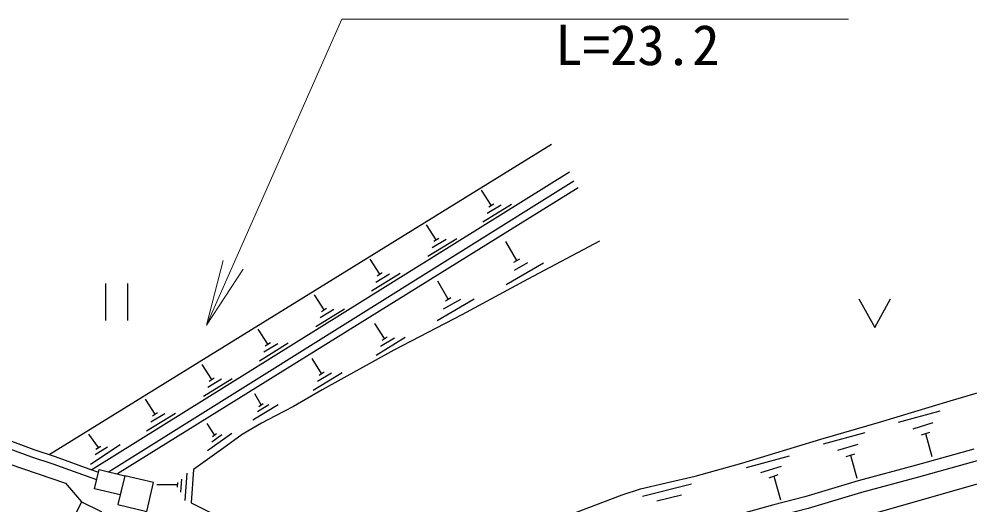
# Model space of a CAD drawing. Units: millimetres at full size, sheet at 1:1000; details may follow other scales. Extents: x 40000 to 680000, y 20000 to 380000.
# Drawn here: x 392163 to 435410, y 282666 to 304762 of the extents above; entities that cross this region are included whole.
import ezdxf
from ezdxf.enums import TextEntityAlignment as Align

# ---------------------------------------------------------------- set-up
doc = ezdxf.new("R2010")
doc.units = ezdxf.units.MM
doc.header["$LTSCALE"] = 1000
for name, color, linetype, lineweight in [('M-BGD', 7, 'Continuous', 25), ('M-STR-HTXT', 7, 'Continuous', 13), ('M-STR-STRC', 7, 'Continuous', 25)]:
    doc.layers.add(name, color=color, linetype=linetype, lineweight=lineweight)
doc.styles.add('ＭＳ ゴシック', font='')
doc.styles.get('ＭＳ ゴシック').set_extended_font_data('MS Gothic')

# ---------------------------------------------------------------- blocks, each defined once
blk = doc.blocks.new('open_arrow')
at = {"color": 0, "linetype": 'Continuous', "lineweight": -2}
blk.add_lwpolyline([(7.5, 1.25), (0, 0), (7.5, -1.25)], dxfattribs=at)

msp = doc.modelspace()

# ---------------------------------------------------------------- linework, layer by layer
at = {"layer": 'M-BGD'}
for p, q in [((393540, 284958), (416376, 299078)), ((417201, 297792), (395478, 284265)), ((396229, 284172), (417389, 297404)), ((417597, 297092), (396637, 284075)), ((413636, 296292), (413197, 296975)), ((413255, 295538), (414566, 296344)), ((413452, 295938), (414085, 296317)), ((413521, 296219), (413750, 296365)), ((411137, 294727), (410698, 295410)), ((410756, 293974), (412067, 294779)), ((410953, 294373), (411586, 294752)), ((411022, 294654), (411251, 294800)), ((414805, 293788), (414305, 294641)), ((408566, 293156), (408127, 293839)), ((414316, 292698), (416011, 293681)), ((414669, 293714), (414940, 293863)), ((414702, 293349), (415299, 293692)), ((408451, 293083), (408681, 293229)), ((408185, 292402), (409496, 293208)), ((408382, 292802), (409015, 293181)), ((411677, 292026), (411210, 292837)), ((396092, 292738), (396092, 291061)), ((397092, 292738), (397092, 291061)), ((406037, 291538), (405598, 292221)), ((411174, 291058), (412860, 292032)), ((411465, 291577), (412251, 292028)), ((411555, 291954), (411799, 292099)), ((405657, 290784), (406968, 291590)), ((405854, 291184), (406487, 291563)), ((405922, 291465), (406152, 291611)), ((403479, 289979), (403040, 290662)), ((408786, 290239), (408347, 290922)), ((408405, 289485), (409716, 290291)), ((408602, 289885), (409235, 290264)), ((408671, 290166), (408901, 290312)), ((403098, 289225), (404409, 290031)), ((403295, 289625), (403928, 290004)), ((403364, 289906), (403594, 290052)), ((405926, 288643), (405487, 289326)), ((400926, 288370), (400487, 289053)), ((405545, 287889), (406856, 288695)), ((405742, 288289), (406376, 288668)), ((405811, 288570), (406041, 288716)), ((400545, 287616), (401856, 288422)), ((400742, 288016), (401375, 288395)), ((400811, 288297), (401041, 288443)), ((403168, 287212), (402891, 287720)), ((398348, 286794), (397909, 287477)), ((402801, 286539), (403951, 287229)), ((403008, 286910), (403526, 287229)), ((403062, 287147), (403273, 287276)), ((397967, 286040), (399278, 286846)), ((398164, 286440), (398797, 286819)), ((398233, 286721), (398462, 286867)), ((432163, 286427), (434061, 286949)), ((401048, 285852), (400717, 286376)), ((432819, 286135), (433737, 286417)), ((395772, 285273), (395335, 285887)), ((400730, 285137), (401837, 285924)), ((400925, 285544), (401380, 285877)), ((400955, 285785), (401141, 285918)), ((428743, 285446), (430641, 285968)), ((433201, 285848), (433587, 285970)), ((433394, 285909), (433680, 284864)), ((429399, 285153), (430317, 285436)), ((395421, 284525), (396757, 285410)), ((395632, 284955), (396191, 285306)), ((395658, 285206), (395887, 285339)), ((425247, 284371), (427196, 284907)), ((429780, 284866), (430167, 284988)), ((429973, 284927), (430260, 283882)), ((425902, 284150), (426836, 284429)), ((399521, 283243), (399566, 283845)), ((399725, 282874), (399810, 284117)), ((426284, 283907), (426681, 284047)), ((426483, 283977), (426799, 282893)), ((399379, 283578), (398430, 283589)), ((399367, 283470), (399390, 283686)), ((420517, 283071), (422740, 283626)), ((421169, 282854), (422292, 283126))]:
    msp.add_line(p, q, dxfattribs=at)
for points in [[(418563, 294656), (415300, 292933), (412300, 291319), (409209, 289699), (405944, 287896), (404650, 287150), (403825, 286719), (403193, 286387), (402315, 285877), (401579, 285344), (400099, 284278), (399992, 282768), (402497, 281526)], [(430359, 292032), (431075, 290737), (431790, 292032)], [(384981, 288089), (386125, 287521), (387320, 286946), (389079, 286224), (390949, 285505), (392725, 284861), (393697, 284537), (395219, 283985), (395692, 283817)], [(385137, 288403), (386279, 287835), (387463, 287266), (389208, 286549), (391072, 285833), (392840, 285191), (393812, 284868), (395337, 284315), (395773, 284160)], [(417320, 282256), (419599, 283134), (420431, 283395), (421599, 283680), (422917, 283972), (425031, 284569), (428628, 285661), (431295, 286434), (434502, 287402), (437092, 288159)], [(384513, 287435), (386726, 286473), (389778, 285195), (394277, 283654), (395006, 282809), (394562, 281913)], [(435591, 285209), (432924, 284455), (430325, 283763), (427901, 283041), (426435, 282659), (423319, 281786), (421035, 281108), (419348, 280652), (416455, 279845), (415011, 279458), (413860, 279147)], [(435735, 284678), (433070, 283924), (430474, 283234), (428048, 282512), (426579, 282128), (423471, 281257), (421185, 280579), (419493, 280122), (416600, 279315), (415154, 278926), (413860, 278577)], [(396759, 283120), (395592, 283399), (395801, 284275), (396968, 283996), (396655, 282683)], [(396655, 282683), (397968, 282369), (398281, 283682), (396968, 283996), (396759, 283120)], [(395006, 282809), (395902, 282364), (395458, 281469), (394562, 281913)]]:
    msp.add_lwpolyline(points, dxfattribs=at)
at = {"layer": 'M-STR-HTXT'}
msp.add_lwpolyline([(400695, 290840), (406843, 304762), (429886, 304762)], dxfattribs=at)
at = {"layer": 'M-STR-STRC'}
msp.add_lwpolyline([(436163, 283740), (431533, 282413), (427130, 281186), (423095, 280045), (419185, 279001), (416704, 278286), (415013, 277873), (413512, 277506), (411830, 277381), (409864, 277381), (407881, 277480), (406052, 277696), (404155, 278044), (403106, 278273), (401446, 278765), (399102, 279697), (397719, 280294), (395053, 281355)], dxfattribs=at)

# ---------------------------------------------------------------- block references
at = {"layer": 'M-STR-HTXT', "xscale": 400, "yscale": 400, "rotation": 66.2}
msp.add_blockref('open_arrow', (400695, 290840), dxfattribs=at)

# ---------------------------------------------------------------- texts
at = {"layer": 'M-STR-HTXT', "style": 'ＭＳ ゴシック'}
msp.add_text('L=23.2', height=1833, dxfattribs=at).set_placement((416542, 302115), align=Align.BOTTOM_LEFT)

doc.saveas('drawing.dxf')
